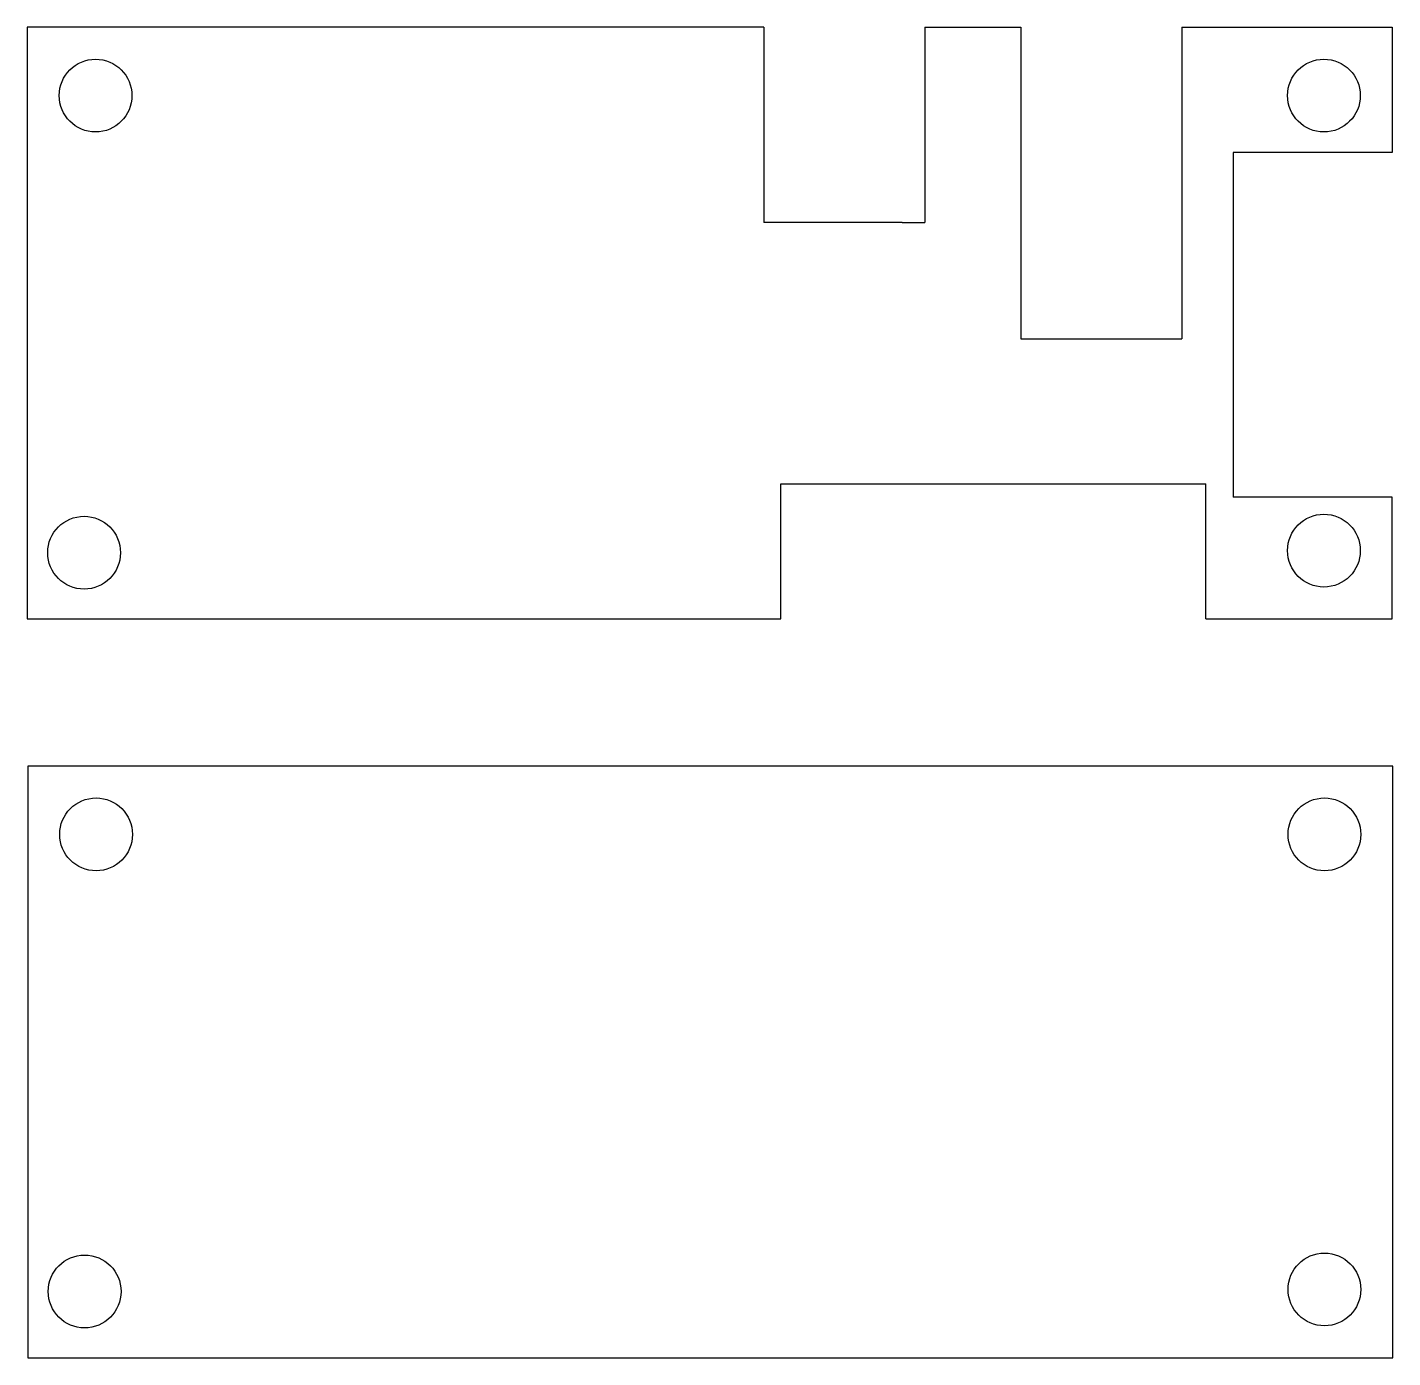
# Model space of a CAD drawing. Header units: millimetres. Extents: x 0 to 60, y -32.5 to 26.
import ezdxf

# ---------------------------------------------------------------- set-up
doc = ezdxf.new("R2010")
doc.units = ezdxf.units.MM

msp = doc.modelspace()

# ---------------------------------------------------------------- linework, layer by layer
for p, q in [((0, 26), (0, 0)), ((32.376, 26), (0, 26)), ((32.376, 26), (32.376, 17.415)), ((39.456, 26), (39.456, 17.415)), ((39.456, 26), (43.679, 26)), ((43.679, 26), (43.679, 26)), ((43.679, 26), (43.679, 12.31)), ((50.759, 26), (60, 26)), ((50.759, 26), (50.759, 26)), ((50.759, 26), (50.759, 12.31)), ((60, 26), (60, 20.501)), ((60, 20.501), (53.016, 20.501)), ((53.016, 20.501), (53.016, 5.357)), ((33.376, 17.415), (32.376, 17.415)), ((38.456, 17.415), (33.376, 17.415)), ((38.456, 17.415), (39.456, 17.415)), ((43.679, 12.31), (50.759, 12.31)), ((33.124, 0), (33.124, 5.94)), ((33.124, 5.94), (51.81, 5.94)), ((51.81, 0), (51.81, 5.94)), ((60, 5.357), (53.016, 5.357)), ((60, 0), (60, 5.357)), ((0, 0), (33.124, 0)), ((51.81, 0), (60, 0)), ((0.023, -6.471), (0.023, -32.471)), ((60.023, -6.471), (0.023, -6.471)), ((60.023, -32.471), (60.023, -6.471)), ((0.023, -32.471), (60.023, -32.471))]:
    msp.add_line(p, q)
for centre in [(3, 23), (57, 23), (2.496, 2.91), (57, 3), (3.023, -9.471), (57.023, -9.471), (2.519, -29.561), (57.023, -29.471)]:
    msp.add_circle(centre, 1.6)

doc.saveas('drawing.dxf')
